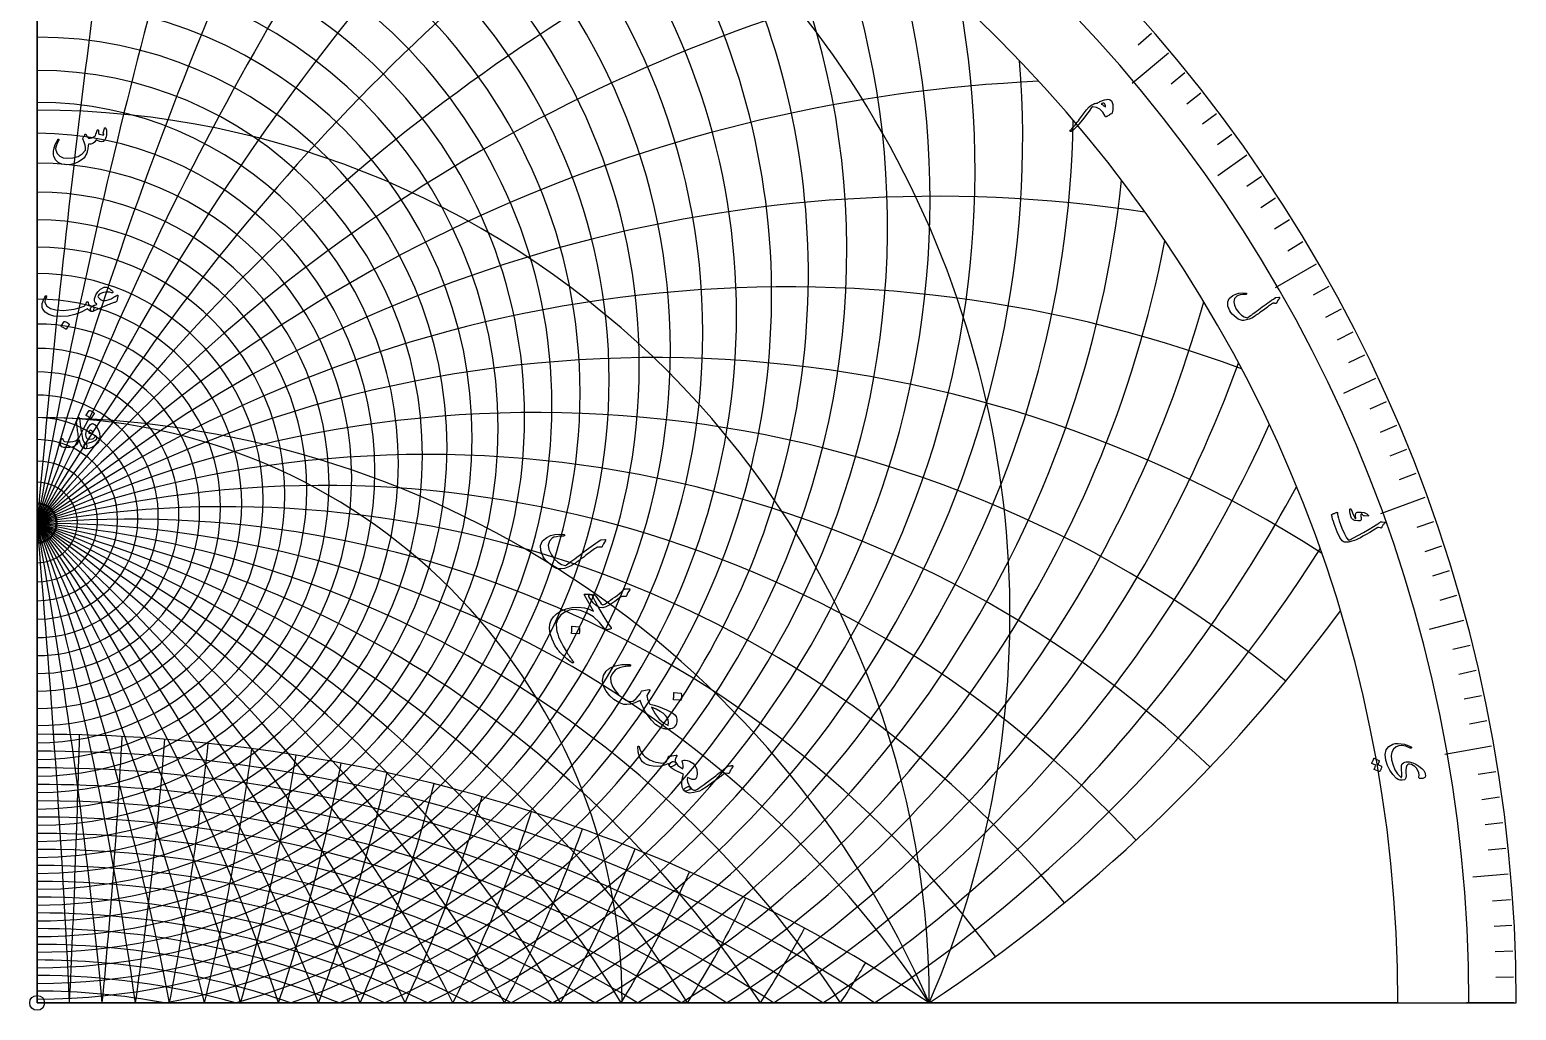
# Model space of a CAD drawing. Header units: millimetres. Extents: x -1 to 135, y -1 to 135.
# Drawn here: x -0.7 to 135, y -0.7 to 88.8 of the extents above; entities that cross this region are included whole.
import ezdxf

# ---------------------------------------------------------------- set-up
doc = ezdxf.new("R2010")
doc.units = ezdxf.units.MM
for name, color, linetype in [('CUT_INNER', 6, 'Continuous'), ('CUT_OUTER', 1, 'Continuous'), ('ENGRAVE', 7, 'Continuous'), ('ENGRAVE_FINE', 8, 'Continuous'), ('TEXT', 5, 'Continuous')]:
    doc.layers.add(name, color=color, linetype=linetype)

msp = doc.modelspace()

# ---------------------------------------------------------------- linework, layer by layer
at = {"layer": 'CUT_INNER'}
msp.add_circle((0, 0), 0.675, dxfattribs=at)
at = {"layer": 'CUT_OUTER'}
for points in [[(0, 135), (0, 135), (0, 0)], [(0, 0), (135, 0), (135, 0)]]:
    msp.add_lwpolyline(points, dxfattribs=at)
msp.add_arc((0, 0), 135, 360, 90, dxfattribs=at)
at = {"layer": 'ENGRAVE'}
for points in [[(0, 0), (0, 135)], [(0, 0), (0, 124.2)], [(0, 124.2), (0, 0)], [(0, 0), (0, 124.2)], [(0, 124.2), (0, 0)], [(103.25, 86.64), (99.94, 83.86)], [(110.41, 77.31), (107.75, 75.45)], [(116.73, 67.39), (112.99, 65.23)], [(122.16, 56.96), (119.22, 55.59)], [(126.66, 46.1), (122.6, 44.62)], [(130.19, 34.88), (127.06, 34.05)], [(132.74, 23.41), (128.48, 22.65)], [(134.27, 11.75), (131.04, 11.46)], [(0, 0), (135, 0)], [(0, 0), (124.2, 0)], [(0, 0), (124.2, 0)], [(124.2, 0), (0, 0)], [(124.2, 0), (0, 0)], [(134.78, 0), (130.46, 0)]]:
    msp.add_lwpolyline(points, dxfattribs=at)
for centre, radius, start, end in [((0, 0), 130.68, 0, 90), ((0, 0), 124.2, 0, 90), ((0, 0), 124.2, 360, 90), ((0, 0), 124.2, 360, 90), ((0, 0), 124.2, 360, 90), ((0, 0), 124.2, 360, 90), ((0, 35.41), 88.79, 336.5, 90), ((0, 35.41), 88.79, 336.5, 90), ((0, 64.55), 67.04, 285.6583, 51.4117), ((0, 64.55), 67.04, 285.6583, 51.4117), ((0, 56.84), 52.21, 270, 90), ((0, 56.84), 52.21, 270, 90), ((0, 51.52), 39.71, 270, 90), ((0, 51.52), 39.71, 270, 90), ((0, 75.96), 85.6, 297.4513, 10.3207), ((0, 75.96), 85.6, 297.4513, 10.3207), ((0, 0), 81.43, 360, 90), ((0, 0), 81.43, 360, 90), ((0, 0), 81.43, 360, 90), ((0, 0), 81.43, 360, 90), ((0, 47.89), 28.71, 270, 90), ((0, 47.89), 28.71, 270, 90), ((0, 45.52), 18.67, 270, 90), ((0, 45.52), 18.67, 270, 90), ((0, 93.58), 110.52, 302.1401, 344.4456), ((0, 93.58), 110.52, 302.1401, 344.4456), ((0, 0), 53.39, 360, 90), ((0, 0), 53.39, 360, 90), ((0, 0), 53.39, 360, 90), ((0, 0), 53.39, 360, 90), ((0, 44.19), 9.2, 270, 90), ((0, 44.19), 9.2, 270, 90), ((0, -35.41), 88.79, 23.5, 90), ((0, -35.41), 88.79, 23.5, 90), ((0, 43.75), 1.75, 270, 90), ((0, 43.75), 1.75, 270, 90), ((0, -53.9), 97.65, 33.5, 90), ((0, -53.9), 97.65, 33.5, 90), ((0, -53.9), 97.65, 33.5, 90), ((0, -53.9), 97.65, 33.5, 90), ((0, 123.03), 147.53, 303.5, 323.7289), ((0, 123.03), 147.53, 303.5, 323.7289), ((0, -123.03), 147.53, 56.5, 90), ((0, -123.03), 147.53, 56.5, 90), ((0, -93.58), 110.52, 57.8599, 90), ((0, -93.58), 110.52, 57.8599, 90), ((0, -75.96), 85.6, 62.5487, 90), ((0, -75.96), 85.6, 62.5487, 90), ((0, -64.55), 67.04, 74.3417, 90), ((0, -64.55), 67.04, 74.3417, 90)]:
    msp.add_arc(centre, radius, start, end, dxfattribs=at)
at = {"layer": 'ENGRAVE_FINE'}
for points in [[(101.72, 88.43), (100.5, 87.36)], [(104.75, 84.82), (103.49, 83.8)], [(106.21, 82.98), (104.93, 81.98)], [(107.64, 81.11), (106.35, 80.14)], [(109.04, 79.22), (107.73, 78.27)], [(111.74, 75.37), (110.4, 74.46)], [(113.04, 73.41), (111.68, 72.53)], [(114.3, 71.42), (112.93, 70.57)], [(115.53, 69.42), (114.14, 68.58)], [(117.88, 65.34), (116.47, 64.56)], [(119.01, 63.28), (117.58, 62.52)], [(120.09, 61.19), (118.65, 60.46)], [(121.14, 59.09), (119.69, 58.38)], [(123.13, 54.82), (121.65, 54.16)], [(124.07, 52.66), (122.58, 52.03)], [(124.97, 50.49), (123.47, 49.88)], [(125.83, 48.3), (124.32, 47.72)], [(127.44, 43.88), (125.91, 43.35)], [(128.19, 41.65), (126.65, 41.15)], [(128.89, 39.41), (127.35, 38.93)], [(129.56, 37.15), (128.01, 36.7)], [(130.78, 32.61), (129.21, 32.22)], [(131.33, 30.32), (129.75, 29.96)], [(131.84, 28.02), (130.25, 27.69)], [(132.31, 25.72), (130.72, 25.41)], [(133.12, 21.08), (131.52, 20.83)], [(133.47, 18.76), (131.87, 18.53)], [(133.78, 16.43), (132.17, 16.23)], [(134.05, 14.09), (132.43, 13.92)], [(134.46, 9.4), (132.84, 9.29)], [(134.6, 7.05), (132.98, 6.97)], [(134.7, 4.7), (133.08, 4.65)], [(134.76, 2.35), (133.14, 2.32)]]:
    msp.add_lwpolyline(points, dxfattribs=at)
for centre, radius, start, end in [((1116.15, -53.9), 1120.41, 170.8742, 175), ((1116.15, -53.9), 1120.41, 170.8742, 175), ((1116.15, -53.9), 1120.41, 170.8742, 175), ((1116.15, -53.9), 1120.41, 170.8742, 175), ((553.8, -53.9), 562.34, 161.7081, 170), ((553.8, -53.9), 562.34, 161.7081, 170), ((553.8, -53.9), 562.34, 161.7081, 170), ((553.8, -53.9), 562.34, 161.7081, 170), ((0, 61.11), 60.76, 270, 90), ((0, 61.11), 60.76, 270, 90), ((0, 62.76), 63.83, 280.4858, 67.6706), ((0, 62.76), 63.83, 280.4858, 67.6706), ((364.44, -53.9), 377.29, 152.4603, 165), ((364.44, -53.9), 377.29, 152.4603, 165), ((364.44, -53.9), 377.29, 152.4603, 165), ((364.44, -53.9), 377.29, 152.4603, 165), ((268.29, -53.9), 285.51, 143.0876, 160), ((268.29, -53.9), 285.51, 143.0876, 160), ((268.29, -53.9), 285.51, 143.0876, 160), ((268.29, -53.9), 285.51, 143.0876, 160), ((0, 59.58), 57.8, 270, 90), ((0, 59.58), 57.8, 270, 90), ((209.41, -53.9), 231.06, 133.5433, 155), ((209.41, -53.9), 231.06, 133.5433, 155), ((209.41, -53.9), 231.06, 133.5433, 155), ((209.41, -53.9), 231.06, 133.5433, 155), ((0, 58.16), 54.96, 270, 90), ((0, 58.16), 54.96, 270, 90), ((0, 66.48), 70.39, 289.1899, 40.2836), ((0, 66.48), 70.39, 289.1899, 40.2836), ((169.14, -53.9), 195.3, 123.7773, 150), ((169.14, -53.9), 195.3, 123.7773, 150), ((169.14, -53.9), 195.3, 123.7773, 150), ((169.14, -53.9), 195.3, 123.7773, 150), ((0, 68.57), 73.9, 291.9082, 31.281), ((0, 68.57), 73.9, 291.9082, 31.281), ((0, 55.61), 49.56, 270, 90), ((0, 55.61), 49.56, 270, 90), ((139.46, -53.9), 170.25, 113.7348, 145), ((139.46, -53.9), 170.25, 113.7348, 145), ((139.46, -53.9), 170.25, 113.7348, 145), ((139.46, -53.9), 170.25, 113.7348, 145), ((0, 70.83), 77.6, 294.1046, 23.5258), ((0, 70.83), 77.6, 294.1046, 23.5258), ((0, 54.47), 46.99, 270, 90), ((0, 54.47), 46.99, 270, 90), ((0, 53.41), 44.49, 270, 90), ((0, 53.41), 44.49, 270, 90), ((0, 73.29), 81.49, 295.924, 16.6143), ((0, 73.29), 81.49, 295.924, 16.6143), ((0, 52.43), 42.07, 270, 90), ((0, 52.43), 42.07, 270, 90), ((116.37, -53.9), 151.92, 103.3568, 140), ((116.37, -53.9), 151.92, 103.3568, 140), ((116.37, -53.9), 151.92, 103.3568, 140), ((116.37, -53.9), 151.92, 103.3568, 140), ((0, 50.68), 37.41, 270, 90), ((0, 50.68), 37.41, 270, 90), ((0, 78.87), 89.95, 298.7413, 4.5037), ((0, 78.87), 89.95, 298.7413, 4.5037), ((0, 49.89), 35.17, 270, 90), ((0, 49.89), 35.17, 270, 90), ((97.65, -53.9), 138.1, 92.5818, 135), ((97.65, -53.9), 138.1, 92.5818, 135), ((97.65, -53.9), 138.1, 92.5818, 135), ((97.65, -53.9), 138.1, 92.5818, 135), ((0, 49.17), 32.97, 270, 90), ((0, 49.17), 32.97, 270, 90), ((0, 82.05), 94.58, 299.8316, 359.0676), ((0, 82.05), 94.58, 299.8316, 359.0676), ((0, 48.5), 30.82, 270, 90), ((0, 48.5), 30.82, 270, 90), ((0, 85.53), 99.53, 300.7491, 353.9443), ((0, 85.53), 99.53, 300.7491, 353.9443), ((0, 47.32), 26.64, 270, 90), ((0, 47.32), 26.64, 270, 90), ((81.94, -53.9), 127.47, 81.3496, 130), ((81.94, -53.9), 127.47, 81.3496, 130), ((81.94, -53.9), 127.47, 81.3496, 130), ((81.94, -53.9), 127.47, 81.3496, 130), ((0, 46.81), 24.61, 270, 90), ((0, 46.81), 24.61, 270, 90), ((0, 89.36), 104.82, 301.5137, 349.0832), ((0, 89.36), 104.82, 301.5137, 349.0832), ((0, 46.33), 22.6, 270, 90), ((0, 46.33), 22.6, 270, 90), ((0, 45.91), 20.62, 270, 90), ((0, 45.91), 20.62, 270, 90), ((68.38, -53.9), 119.21, 69.6102, 125), ((68.38, -53.9), 119.21, 69.6102, 125), ((68.38, -53.9), 119.21, 69.6102, 125), ((68.38, -53.9), 119.21, 69.6102, 125), ((0, 45.18), 16.74, 270, 90), ((0, 45.18), 16.74, 270, 90), ((0, 44.87), 14.83, 270, 90), ((0, 44.87), 14.83, 270, 90), ((56.38, -53.9), 112.76, 57.3411, 120), ((56.38, -53.9), 112.76, 57.3411, 120), ((56.38, -53.9), 112.76, 57.3411, 120), ((56.38, -53.9), 112.76, 57.3411, 120), ((0, 98.25), 116.68, 302.6395, 340.0011), ((0, 98.25), 116.68, 302.6395, 340.0011), ((0, 44.61), 12.94, 270, 90), ((0, 44.61), 12.94, 270, 90), ((0, 44.38), 11.06, 270, 90), ((0, 44.38), 11.06, 270, 90), ((45.54, -53.9), 107.75, 50.5741, 115), ((45.54, -53.9), 107.75, 50.5741, 115), ((45.54, -53.9), 107.75, 50.5741, 115), ((45.54, -53.9), 107.75, 50.5741, 115), ((0, 103.44), 123.36, 303.0201, 335.7253), ((0, 103.44), 123.36, 303.0201, 335.7253), ((0, 44.03), 7.35, 270, 90), ((0, 44.03), 7.35, 270, 90), ((35.54, -53.9), 103.92, 46.5184, 110), ((35.54, -53.9), 103.92, 46.5184, 110), ((35.54, -53.9), 103.92, 46.5184, 110), ((35.54, -53.9), 103.92, 46.5184, 110), ((0, 43.91), 5.5, 270, 90), ((0, 43.91), 5.5, 270, 90), ((0, 43.82), 3.67, 270, 90), ((0, 43.82), 3.67, 270, 90), ((26.17, -53.9), 101.09, 42.8328, 105), ((26.17, -53.9), 101.09, 42.8328, 105), ((26.17, -53.9), 101.09, 42.8328, 105), ((26.17, -53.9), 101.09, 42.8328, 105), ((0, 109.22), 130.66, 303.288, 331.5984), ((0, 109.22), 130.66, 303.288, 331.5984), ((0, 43.77), 1.83, 270, 90), ((0, 43.77), 1.83, 270, 90), ((17.22, -53.9), 99.16, 39.4635, 100), ((17.22, -53.9), 99.16, 39.4635, 100), ((17.22, -53.9), 99.16, 39.4635, 100), ((17.22, -53.9), 99.16, 39.4635, 100), ((8.54, -53.9), 98.02, 36.3652, 95), ((8.54, -53.9), 98.02, 36.3652, 95), ((8.54, -53.9), 98.02, 36.3652, 95), ((8.54, -53.9), 98.02, 36.3652, 95), ((-1116.15, -53.9), 1120.41, 2.75725, 5), ((-1116.15, -53.9), 1120.41, 2.75725, 5), ((-553.8, -53.9), 562.34, 5.4998, 10), ((-553.8, -53.9), 562.34, 5.4998, 10), ((-364.44, -53.9), 377.29, 8.2129, 15), ((-364.44, -53.9), 377.29, 8.2129, 15), ((-268.29, -53.9), 285.51, 10.8812, 20), ((-268.29, -53.9), 285.51, 10.8812, 20), ((-209.41, -53.9), 231.06, 13.489, 25), ((-209.41, -53.9), 231.06, 13.489, 25), ((-169.14, -53.9), 195.3, 16.0197, 30), ((-169.14, -53.9), 195.3, 16.0197, 30), ((-139.46, -53.9), 170.25, 18.4561, 35), ((-139.46, -53.9), 170.25, 18.4561, 35), ((-116.37, -53.9), 151.92, 20.7799, 40), ((-116.37, -53.9), 151.92, 20.7799, 40), ((-97.65, -53.9), 138.1, 22.9718, 45), ((-97.65, -53.9), 138.1, 22.9718, 45), ((-81.94, -53.9), 127.47, 25.012, 50), ((-81.94, -53.9), 127.47, 25.012, 50), ((-68.38, -53.9), 119.21, 26.8798, 55), ((-68.38, -53.9), 119.21, 26.8798, 55), ((-56.38, -53.9), 112.76, 28.5543, 60), ((-56.38, -53.9), 112.76, 28.5543, 60), ((-45.54, -53.9), 107.75, 30.0149, 65), ((-45.54, -53.9), 107.75, 30.0149, 65), ((-35.54, -53.9), 103.92, 31.2418, 70), ((-35.54, -53.9), 103.92, 31.2418, 70), ((-26.17, -53.9), 101.09, 32.2172, 75), ((-26.17, -53.9), 101.09, 32.2172, 75), ((-17.22, -53.9), 99.16, 32.9258, 80), ((-17.22, -53.9), 99.16, 32.9258, 80), ((-8.54, -53.9), 98.02, 33.3558, 85), ((-8.54, -53.9), 98.02, 33.3558, 85), ((-8.54, -53.9), 98.02, 33.3558, 85), ((-8.54, -53.9), 98.02, 33.3558, 85), ((-17.22, -53.9), 99.16, 32.9258, 80), ((-17.22, -53.9), 99.16, 32.9258, 80), ((-26.17, -53.9), 101.09, 32.2172, 75), ((-26.17, -53.9), 101.09, 32.2172, 75), ((-35.54, -53.9), 103.92, 31.2418, 70), ((-35.54, -53.9), 103.92, 31.2418, 70), ((-45.54, -53.9), 107.75, 30.0149, 65), ((-45.54, -53.9), 107.75, 30.0149, 65), ((-56.38, -53.9), 112.76, 28.5543, 60), ((-56.38, -53.9), 112.76, 28.5543, 60), ((-68.38, -53.9), 119.21, 26.8798, 55), ((-68.38, -53.9), 119.21, 26.8798, 55), ((-81.94, -53.9), 127.47, 25.012, 50), ((-81.94, -53.9), 127.47, 25.012, 50), ((-97.65, -53.9), 138.1, 22.9718, 45), ((-97.65, -53.9), 138.1, 22.9718, 45), ((-116.37, -53.9), 151.92, 20.7799, 40), ((-116.37, -53.9), 151.92, 20.7799, 40), ((-139.46, -53.9), 170.25, 18.4561, 35), ((-139.46, -53.9), 170.25, 18.4561, 35), ((-169.14, -53.9), 195.3, 16.0197, 30), ((-169.14, -53.9), 195.3, 16.0197, 30), ((-209.41, -53.9), 231.06, 13.489, 25), ((-209.41, -53.9), 231.06, 13.489, 25), ((-268.29, -53.9), 285.51, 10.8812, 20), ((-268.29, -53.9), 285.51, 10.8812, 20), ((-364.44, -53.9), 377.29, 8.2129, 15), ((-364.44, -53.9), 377.29, 8.2129, 15), ((-553.8, -53.9), 562.34, 5.4998, 10), ((-553.8, -53.9), 562.34, 5.4998, 10), ((-1116.15, -53.9), 1120.41, 2.75725, 5), ((-1116.15, -53.9), 1120.41, 2.75725, 5), ((0, 115.71), 138.67, 303.4472, 327.6042), ((0, 115.71), 138.67, 303.4472, 327.6042), ((-1116.15, 53.9), 1120.41, 357.24275, 358.4943), ((-1116.15, 53.9), 1120.41, 357.24275, 358.4943), ((-1116.15, 53.9), 1120.41, 357.24275, 358.4943), ((-1116.15, 53.9), 1120.41, 357.24275, 358.4943), ((-553.8, 53.9), 562.34, 354.5002, 356.9834), ((-553.8, 53.9), 562.34, 354.5002, 356.9834), ((-553.8, 53.9), 562.34, 354.5002, 356.9834), ((-553.8, 53.9), 562.34, 354.5002, 356.9834), ((-364.44, 53.9), 377.29, 351.7871, 355.4619), ((-364.44, 53.9), 377.29, 351.7871, 355.4619), ((-364.44, 53.9), 377.29, 351.7871, 355.4619), ((-364.44, 53.9), 377.29, 351.7871, 355.4619), ((-268.29, 53.9), 285.51, 349.1188, 353.9245), ((-268.29, 53.9), 285.51, 349.1188, 353.9245), ((-268.29, 53.9), 285.51, 349.1188, 353.9245), ((-268.29, 53.9), 285.51, 349.1188, 353.9245), ((-209.41, 53.9), 231.06, 346.511, 352.3655), ((-209.41, 53.9), 231.06, 346.511, 352.3655), ((-209.41, 53.9), 231.06, 346.511, 352.3655), ((-209.41, 53.9), 231.06, 346.511, 352.3655), ((0, -115.71), 138.67, 56.5528, 90), ((0, -115.71), 138.67, 56.5528, 90), ((-169.14, 53.9), 195.3, 343.9803, 350.7789), ((-169.14, 53.9), 195.3, 343.9803, 350.7789), ((-169.14, 53.9), 195.3, 343.9803, 350.7789), ((-169.14, 53.9), 195.3, 343.9803, 350.7789), ((-139.46, 53.9), 170.25, 341.5439, 349.1584), ((-139.46, 53.9), 170.25, 341.5439, 349.1584), ((-139.46, 53.9), 170.25, 341.5439, 349.1584), ((-139.46, 53.9), 170.25, 341.5439, 349.1584), ((0, -109.22), 130.66, 56.712, 90), ((0, -109.22), 130.66, 56.712, 90), ((-116.37, 53.9), 151.92, 339.2201, 347.4972), ((-116.37, 53.9), 151.92, 339.2201, 347.4972), ((-116.37, 53.9), 151.92, 339.2201, 347.4972), ((-116.37, 53.9), 151.92, 339.2201, 347.4972), ((0, -103.44), 123.36, 56.9799, 90), ((0, -103.44), 123.36, 56.9799, 90), ((-97.65, 53.9), 138.1, 337.0282, 345.7879), ((-97.65, 53.9), 138.1, 337.0282, 345.7879), ((-97.65, 53.9), 138.1, 337.0282, 345.7879), ((-97.65, 53.9), 138.1, 337.0282, 345.7879), ((0, -98.25), 116.68, 57.3605, 90), ((0, -98.25), 116.68, 57.3605, 90), ((-81.94, 53.9), 127.47, 334.988, 344.0223), ((-81.94, 53.9), 127.47, 334.988, 344.0223), ((-81.94, 53.9), 127.47, 334.988, 344.0223), ((-81.94, 53.9), 127.47, 334.988, 344.0223), ((-68.38, 53.9), 119.21, 333.1202, 342.1914), ((-68.38, 53.9), 119.21, 333.1202, 342.1914), ((-68.38, 53.9), 119.21, 333.1202, 342.1914), ((-68.38, 53.9), 119.21, 333.1202, 342.1914), ((0, -89.36), 104.82, 58.4863, 90), ((0, -89.36), 104.82, 58.4863, 90), ((-56.38, 53.9), 112.76, 331.4457, 340.2851), ((-56.38, 53.9), 112.76, 331.4457, 340.2851), ((-56.38, 53.9), 112.76, 331.4457, 340.2851), ((-56.38, 53.9), 112.76, 331.4457, 340.2851), ((0, -85.53), 99.53, 59.2509, 90), ((0, -85.53), 99.53, 59.2509, 90), ((-45.54, 53.9), 107.75, 329.9851, 338.2921), ((-45.54, 53.9), 107.75, 329.9851, 338.2921), ((-45.54, 53.9), 107.75, 329.9851, 338.2921), ((-45.54, 53.9), 107.75, 329.9851, 338.2921), ((0, -82.05), 94.58, 60.1684, 90), ((0, -82.05), 94.58, 60.1684, 90), ((0, -78.87), 89.95, 61.2587, 90), ((0, -78.87), 89.95, 61.2587, 90), ((-35.54, 53.9), 103.92, 328.7582, 336.1994), ((-35.54, 53.9), 103.92, 328.7582, 336.1994), ((-35.54, 53.9), 103.92, 328.7582, 336.1994), ((-35.54, 53.9), 103.92, 328.7582, 336.1994), ((-26.17, 53.9), 101.09, 327.7828, 333.9923), ((-26.17, 53.9), 101.09, 327.7828, 333.9923), ((-26.17, 53.9), 101.09, 327.7828, 333.9923), ((-26.17, 53.9), 101.09, 327.7828, 333.9923), ((0, -73.29), 81.49, 64.076, 90), ((0, -73.29), 81.49, 64.076, 90), ((-17.22, 53.9), 99.16, 327.0742, 331.6537), ((-17.22, 53.9), 99.16, 327.0742, 331.6537), ((-17.22, 53.9), 99.16, 327.0742, 331.6537), ((-17.22, 53.9), 99.16, 327.0742, 331.6537), ((0, -70.83), 77.6, 65.8954, 90), ((0, -70.83), 77.6, 65.8954, 90), ((0, -68.57), 73.9, 68.0918, 90), ((0, -68.57), 73.9, 68.0918, 90), ((0, -66.48), 70.39, 70.8101, 90), ((0, -66.48), 70.39, 70.8101, 90), ((-8.54, 53.9), 98.02, 326.6442, 329.164), ((-8.54, 53.9), 98.02, 326.6442, 329.164), ((-8.54, 53.9), 98.02, 326.6442, 329.164), ((-8.54, 53.9), 98.02, 326.6442, 329.164), ((0, -62.76), 63.83, 79.5142, 90), ((0, -62.76), 63.83, 79.5142, 90)]:
    msp.add_arc(centre, radius, start, end, dxfattribs=at)
at = {"layer": 'TEXT'}
for points in [[(96.77, 82.08), (96.84, 82.13), (96.92, 82.17), (97, 82.21), (97.08, 82.25), (97.17, 82.29), (97.25, 82.32), (97.34, 82.35), (97.42, 82.38), (97.59, 82.41), (97.73, 82.42), (97.85, 82.4), (97.95, 82.36), (98.06, 82.27), (98.13, 82.14), (98.18, 81.96), (98.19, 81.74), (98.19, 81.67), (98.19, 81.6), (98.18, 81.54), (98.18, 81.48), (98.17, 81.41), (98.16, 81.35), (98.15, 81.28), (98.13, 81.21), (98.12, 81.18), (98.11, 81.15), (98.09, 81.12), (98.07, 81.1), (97.97, 81.05), (97.88, 81), (97.8, 80.95), (97.73, 80.91), (97.68, 80.88), (97.63, 80.86), (97.6, 80.84), (97.58, 80.83), (97.55, 80.83), (97.52, 80.84), (97.5, 80.85), (97.48, 80.88), (97.26, 81.25), (96.99, 81.51), (96.68, 81.67), (96.34, 81.72), (96.31, 81.72), (96.28, 81.71), (96.26, 81.69), (96.24, 81.67), (96.01, 81.35), (95.78, 81.03), (95.52, 80.7), (95.25, 80.36), (94.88, 79.93), (94.59, 79.63), (94.39, 79.48), (94.28, 79.48), (94.26, 79.51), (94.27, 79.54), (94.29, 79.59), (94.34, 79.64), (94.43, 79.74), (94.53, 79.84), (94.63, 79.95), (94.73, 80.07), (94.83, 80.2), (94.93, 80.33), (95.03, 80.47), (95.14, 80.61), (95.49, 81.1), (95.78, 81.47), (96.01, 81.72), (96.18, 81.86), (96.26, 81.92), (96.35, 81.96), (96.43, 82), (96.5, 82.03), (96.58, 82.05), (96.65, 82.07), (96.71, 82.08), (96.77, 82.08)], [(97.11, 81.99), (97.16, 81.97), (97.21, 81.94), (97.26, 81.91), (97.31, 81.87), (97.36, 81.83), (97.41, 81.79), (97.46, 81.75), (97.52, 81.7), (97.51, 81.82), (97.49, 81.92), (97.46, 81.99), (97.43, 82.03), (97.36, 82.06), (97.28, 82.06), (97.2, 82.04), (97.11, 81.99)], [(6.14, 79.77), (6.15, 79.79), (6.16, 79.81), (6.18, 79.82), (6.2, 79.82), (6.22, 79.82), (6.24, 79.81), (6.26, 79.8), (6.27, 79.78), (6.3, 79.71), (6.32, 79.62), (6.34, 79.52), (6.34, 79.4), (6.33, 79.2), (6.29, 79.01), (6.23, 78.84), (6.14, 78.67), (6.12, 78.63), (6.08, 78.6), (6.05, 78.57), (6.01, 78.56), (5.87, 78.55), (5.73, 78.58), (5.57, 78.63), (5.4, 78.72), (5.26, 78.53), (5.09, 78.4), (4.89, 78.34), (4.68, 78.34), (4.67, 78.22), (4.66, 78.1), (4.64, 78), (4.63, 77.89), (4.61, 77.79), (4.58, 77.69), (4.56, 77.6), (4.53, 77.51), (4.46, 77.34), (4.37, 77.19), (4.25, 77.05), (4.11, 76.92), (3.79, 76.71), (3.44, 76.55), (3.08, 76.46), (2.7, 76.44), (2.26, 76.5), (1.92, 76.65), (1.67, 76.9), (1.51, 77.24), (1.49, 77.37), (1.49, 77.51), (1.5, 77.68), (1.53, 77.87), (1.59, 78.08), (1.66, 78.3), (1.76, 78.52), (1.88, 78.76), (1.89, 78.77), (1.9, 78.78), (1.91, 78.79), (1.93, 78.79), (1.94, 78.79), (1.96, 78.79), (1.97, 78.78), (1.98, 78.77), (1.98, 78.75), (1.99, 78.74), (1.98, 78.72), (1.98, 78.71), (1.83, 78.4), (1.73, 78.14), (1.69, 77.94), (1.7, 77.79), (1.84, 77.47), (2.06, 77.24), (2.37, 77.09), (2.75, 77.04), (3.29, 77.07), (3.75, 77.21), (4.12, 77.45), (4.41, 77.79), (4.41, 78.01), (4.37, 78.25), (4.3, 78.5), (4.19, 78.76), (4.18, 78.79), (4.17, 78.81), (4.17, 78.83), (4.18, 78.85), (4.21, 78.92), (4.23, 78.97), (4.26, 79.03), (4.29, 79.08), (4.31, 79.13), (4.34, 79.17), (4.36, 79.2), (4.38, 79.23), (4.39, 79.25), (4.4, 79.25), (4.41, 79.25), (4.43, 79.24), (4.44, 79.23), (4.45, 79.22), (4.46, 79.2), (4.47, 79.18), (4.49, 79.16), (4.51, 79.13), (4.53, 79.1), (4.55, 79.06), (4.6, 78.99), (4.63, 78.94), (4.66, 78.9), (4.69, 78.89), (4.83, 78.88), (4.98, 78.9), (5.12, 78.97), (5.27, 79.07), (5.32, 79.13), (5.37, 79.24), (5.43, 79.39), (5.48, 79.58), (5.48, 79.6), (5.49, 79.62), (5.5, 79.63), (5.52, 79.64), (5.54, 79.64), (5.55, 79.65), (5.57, 79.64), (5.58, 79.64), (5.61, 79.6), (5.61, 79.54), (5.61, 79.44), (5.59, 79.31), (5.7, 79.24), (5.82, 79.2), (5.95, 79.18), (6.09, 79.18), (6.09, 79.22), (6.08, 79.25), (6.07, 79.28), (6.06, 79.3), (6.05, 79.31), (6.04, 79.33), (6.04, 79.35), (6.04, 79.36)], [(7.37, 64.46), (7.26, 64.01), (7.25, 63.99), (7.23, 63.97), (7.2, 63.95), (7.16, 63.93), (7.08, 63.9), (6.99, 63.87), (6.89, 63.83), (6.79, 63.79), (6.69, 63.75), (6.58, 63.71), (6.46, 63.66), (6.34, 63.61), (5.05, 63.05), (4.99, 63.06), (4.94, 63.1), (4.91, 63.17), (4.88, 63.26), (4.88, 63.35), (4.91, 63.44), (4.96, 63.5), (5.05, 63.56), (5.06, 63.56), (5.08, 63.57), (5.12, 63.58), (5.16, 63.6), (5.21, 63.63), (5.28, 63.65), (5.35, 63.68), (5.44, 63.72), (5.33, 63.83), (5.26, 63.95), (5.23, 64.08), (5.24, 64.23), (5.35, 64.57), (5.53, 64.86), (5.79, 65.09), (6.13, 65.28), (6.2, 65.29), (6.29, 65.29), (6.38, 65.26), (6.49, 65.22), (6.61, 65.15), (6.71, 65.08), (6.8, 65), (6.89, 64.91), (6.91, 64.87), (6.93, 64.84), (6.92, 64.82), (6.91, 64.79), (6.88, 64.77), (6.86, 64.76), (6.83, 64.76), (6.8, 64.77), (6.63, 64.82), (6.45, 64.84), (6.26, 64.84), (6.06, 64.81), (5.88, 64.75), (5.74, 64.68), (5.63, 64.59), (5.56, 64.48), (5.55, 64.43), (5.57, 64.38), (5.62, 64.31), (5.68, 64.25), (5.76, 64.18), (5.84, 64.13), (5.92, 64.1), (6, 64.08), (6.23, 64.07), (6.49, 64.12), (6.75, 64.23), (7.04, 64.39), (7.07, 64.4), (7.1, 64.42), (7.13, 64.44), (7.15, 64.46), (7.18, 64.47), (7.21, 64.49), (7.23, 64.5), (7.26, 64.51), (7.32, 64.54), (7.36, 64.55), (7.38, 64.52), (7.37, 64.46)], [(0.77, 64.47), (0.79, 64.5), (0.81, 64.51), (0.83, 64.5), (0.86, 64.49), (0.87, 64.47), (0.88, 64.44), (0.87, 64.41), (0.86, 64.39), (0.77, 64.25), (0.72, 64.13), (0.69, 64.02), (0.7, 63.91), (0.87, 63.58), (1.22, 63.34), (1.72, 63.21), (2.4, 63.17), (2.9, 63.21), (3.38, 63.29), (3.84, 63.4), (4.28, 63.56), (4.35, 63.61), (4.42, 63.68), (4.47, 63.77), (4.51, 63.89), (4.52, 63.93), (4.54, 63.95), (4.57, 63.96), (4.61, 63.96), (4.63, 63.95), (4.65, 63.93), (4.67, 63.89), (4.67, 63.85), (4.7, 63.73), (4.77, 63.64), (4.89, 63.58), (5.06, 63.56), (5.12, 63.54), (5.16, 63.51), (5.18, 63.45), (5.18, 63.38), (5.16, 63.23), (5.13, 63.13), (5.1, 63.07), (5.06, 63.05), (4.93, 63.07), (4.82, 63.11), (4.71, 63.2), (4.6, 63.31), (4.59, 63.31), (4.58, 63.31), (4.56, 63.3), (4.53, 63.28), (4.01, 62.99), (3.44, 62.78), (2.82, 62.65), (2.15, 62.61), (1.54, 62.65), (1.06, 62.78), (0.72, 62.99), (0.51, 63.28), (0.47, 63.44), (0.45, 63.61), (0.47, 63.78), (0.51, 63.96), (0.58, 64.12), (0.64, 64.26), (0.7, 64.38), (0.77, 64.47)], [(113.33, 64.37), (113.35, 64.37), (113.37, 64.36), (113.38, 64.35), (113.39, 64.34), (113.4, 64.32), (113.4, 64.3), (113.39, 64.28), (113.38, 64.26), (113.29, 64.15), (113.22, 64.05), (113.17, 63.95), (113.14, 63.86), (113.12, 63.83), (113.1, 63.81), (113.06, 63.8), (113.02, 63.8), (113, 63.8), (112.97, 63.8), (112.95, 63.8), (112.93, 63.81), (112.91, 63.81), (112.89, 63.81), (112.88, 63.81), (112.86, 63.81), (112.84, 63.82), (112.81, 63.81), (112.78, 63.8), (112.75, 63.79), (112.67, 63.74), (112.58, 63.68), (112.49, 63.61), (112.39, 63.54), (112.28, 63.46), (112.17, 63.38), (112.05, 63.29), (111.92, 63.2), (111.79, 63.1), (111.67, 63.01), (111.56, 62.93), (111.46, 62.85), (111.36, 62.78), (111.27, 62.72), (111.18, 62.66), (111.1, 62.61), (110.86, 62.47), (110.62, 62.36), (110.38, 62.29), (110.14, 62.24), (109.98, 62.24), (109.81, 62.29), (109.63, 62.38), (109.43, 62.51), (109.24, 62.66), (109.08, 62.82), (108.95, 62.97), (108.85, 63.13), (108.67, 63.56), (108.66, 63.94), (108.8, 64.26), (109.12, 64.53), (109.39, 64.66), (109.68, 64.74), (110, 64.77), (110.33, 64.75), (110.36, 64.75), (110.37, 64.74), (110.38, 64.73), (110.39, 64.71), (110.39, 64.7), (110.39, 64.68), (110.39, 64.67), (110.38, 64.66), (110.36, 64.64), (110.35, 64.63), (110.33, 64.63), (110.31, 64.63), (110.03, 64.61), (109.8, 64.58), (109.63, 64.53), (109.5, 64.47), (109.29, 64.24), (109.22, 63.96), (109.27, 63.64), (109.45, 63.27), (109.67, 62.96), (109.91, 62.73), (110.17, 62.58), (110.45, 62.5), (110.53, 62.55), (110.63, 62.61), (110.73, 62.69), (110.86, 62.77), (110.99, 62.87), (111.14, 62.97), (111.29, 63.09), (111.47, 63.22), (111.65, 63.36), (111.82, 63.49), (112, 63.61), (112.17, 63.74), (112.34, 63.86), (112.51, 63.98), (112.67, 64.09), (112.83, 64.2), (112.99, 64.32), (113.01, 64.33), (113.03, 64.33), (113.05, 64.34), (113.06, 64.34)], [(2.47, 62.15), (2.48, 62.15), (2.49, 62.16), (2.5, 62.16), (2.52, 62.16), (2.62, 62.11), (2.73, 62.06), (2.82, 62), (2.91, 61.92), (2.92, 61.91), (2.93, 61.9), (2.93, 61.89), (2.92, 61.88), (2.66, 61.45), (2.65, 61.44), (2.63, 61.44), (2.62, 61.44), (2.6, 61.46), (2.58, 61.47), (2.56, 61.49), (2.53, 61.51), (2.48, 61.54), (2.43, 61.57), (2.37, 61.61), (2.29, 61.65), (2.21, 61.7), (2.2, 61.71), (2.19, 61.72), (2.19, 61.73), (2.2, 61.74)], [(4.41, 51.05), (4.45, 51.03), (4.48, 51), (4.5, 50.95), (4.52, 50.9), (4.53, 50.84), (4.53, 50.77), (4.53, 50.71), (4.51, 50.65), (4.49, 50.61), (4.47, 50.57), (4.44, 50.55), (4.41, 50.54), (4.24, 50.59), (4.1, 50.71), (3.99, 50.89), (3.91, 51.15), (3.9, 51.2), (3.89, 51.24), (3.88, 51.27), (3.87, 51.3), (3.87, 51.32), (3.86, 51.33), (3.86, 51.34), (3.86, 51.34), (3.85, 51.36), (3.85, 51.37), (3.84, 51.36), (3.83, 51.34), (3.73, 51.12), (3.63, 50.95), (3.51, 50.83), (3.38, 50.76), (3.19, 50.7), (2.97, 50.66), (2.72, 50.65), (2.44, 50.65), (2.25, 50.71), (2.14, 50.86), (2.13, 51.08), (2.2, 51.39), (2.21, 51.43), (2.23, 51.45), (2.25, 51.47), (2.28, 51.48), (2.31, 51.48), (2.33, 51.46), (2.35, 51.44), (2.36, 51.41), (2.39, 51.33), (2.42, 51.28), (2.46, 51.24), (2.51, 51.22), (2.78, 51.18), (3.03, 51.18), (3.27, 51.21), (3.49, 51.28), (3.59, 51.33), (3.67, 51.4), (3.73, 51.49), (3.78, 51.59), (3.77, 51.64), (3.76, 51.76), (3.74, 51.94), (3.7, 52.19), (3.68, 52.33), (3.66, 52.45), (3.65, 52.55), (3.64, 52.65), (3.63, 52.73), (3.62, 52.8), (3.61, 52.85), (3.6, 52.89), (3.6, 52.95), (3.6, 53), (3.61, 53.04), (3.62, 53.08), (3.64, 53.12), (3.66, 53.17), (3.68, 53.21), (3.7, 53.24), (3.71, 53.28), (3.73, 53.31), (3.74, 53.33), (3.75, 53.36), (3.76, 53.38), (3.77, 53.39), (3.79, 53.4), (3.81, 53.4), (3.83, 53.39), (3.84, 53.38), (3.85, 53.36), (3.86, 53.34), (3.89, 53.05), (3.93, 52.78), (3.96, 52.53), (4, 52.28), (4.04, 52.06), (4.08, 51.85), (4.11, 51.65), (4.15, 51.47), (4.2, 51.3), (4.26, 51.17), (4.33, 51.09), (4.41, 51.05)], [(4.75, 54.02), (4.76, 54.03), (4.77, 54.03), (4.78, 54.03), (4.8, 54.03), (4.91, 53.99), (5.01, 53.93), (5.11, 53.87), (5.2, 53.8), (5.21, 53.78), (5.21, 53.77), (5.21, 53.76), (5.2, 53.75), (4.94, 53.32), (4.93, 53.31), (4.92, 53.31), (4.9, 53.32), (4.88, 53.33), (4.87, 53.34), (4.84, 53.36), (4.81, 53.38), (4.76, 53.41), (4.71, 53.44), (4.65, 53.48), (4.57, 53.53), (4.49, 53.58), (4.48, 53.59), (4.47, 53.59), (4.47, 53.6), (4.48, 53.61)], [(5.05, 52.84), (5.09, 52.83), (5.13, 52.81), (5.18, 52.79), (5.23, 52.75), (5.45, 52.51), (5.6, 52.25), (5.69, 51.96), (5.71, 51.64), (5.69, 51.47), (5.66, 51.32), (5.6, 51.19), (5.53, 51.08), (5.31, 50.84), (5.04, 50.68), (4.74, 50.58), (4.41, 50.54), (4.37, 50.55), (4.34, 50.57), (4.32, 50.62), (4.3, 50.67), (4.29, 50.7), (4.29, 50.73), (4.29, 50.77), (4.29, 50.8), (4.29, 50.83), (4.29, 50.87), (4.29, 50.9), (4.3, 50.92), (4.31, 50.97), (4.34, 51.01), (4.37, 51.04), (4.41, 51.05), (4.73, 51.09), (5.02, 51.17), (5.26, 51.29), (5.46, 51.45), (5.45, 51.53), (5.44, 51.59), (5.43, 51.64), (5.41, 51.67), (5.39, 51.7), (5.37, 51.71), (5.36, 51.72), (5.34, 51.72), (5.33, 51.72), (5.32, 51.71), (5.32, 51.71), (5.31, 51.7), (5.26, 51.59), (5.19, 51.5), (5.11, 51.44), (5.02, 51.41), (4.76, 51.39), (4.57, 51.46), (4.47, 51.62), (4.46, 51.88), (4.48, 52.03), (4.52, 52.19), (4.59, 52.35), (4.68, 52.51), (4.78, 52.65), (4.87, 52.76), (4.96, 52.82), (5.05, 52.84)], [(4.87, 52.23), (4.81, 52.22), (4.77, 52.17), (4.73, 52.11), (4.71, 52.01), (4.71, 52), (4.72, 51.99), (4.72, 51.98), (4.72, 51.98), (4.78, 51.96), (4.83, 51.96), (4.89, 51.96), (4.95, 51.96), (5, 51.97), (5.04, 51.99), (5.08, 52.01), (5.1, 52.03), (5.04, 52.12), (4.98, 52.19), (4.92, 52.22), (4.87, 52.23)], [(121.51, 44.45), (121.51, 44.44), (121.51, 44.43), (121.51, 44.42), (121.5, 44.41), (121.49, 44.41), (121.49, 44.4), (121.48, 44.4), (121.47, 44.4), (121.15, 44.41), (121.11, 44.41), (121.09, 44.42), (121.07, 44.43), (121.05, 44.44), (121.01, 44.5), (120.96, 44.55), (120.92, 44.58), (120.87, 44.61), (120.84, 44.61), (120.83, 44.59), (120.82, 44.56), (120.81, 44.5), (120.81, 44.47), (120.81, 44.44), (120.82, 44.4), (120.82, 44.36), (120.82, 44.33), (120.83, 44.29), (120.84, 44.25), (120.85, 44.21), (120.84, 44.05), (120.74, 43.97), (120.55, 43.96), (120.27, 44.01), (120.18, 44.04), (120.11, 44.08), (120.05, 44.12), (120.01, 44.16), (119.97, 44.22), (119.94, 44.3), (119.9, 44.4), (119.87, 44.53), (119.85, 44.6), (119.83, 44.66), (119.82, 44.72), (119.81, 44.78), (119.81, 44.84), (119.8, 44.89), (119.8, 44.94), (119.8, 44.98), (119.8, 45.01), (119.81, 45.04), (119.83, 45.06), (119.84, 45.07), (119.87, 45.07), (119.88, 45.07), (119.9, 45.05), (119.91, 45.03), (119.94, 44.96), (119.98, 44.88), (120.02, 44.79), (120.06, 44.69), (120.14, 44.5), (120.2, 44.35), (120.26, 44.25), (120.31, 44.19), (120.32, 44.19), (120.33, 44.18), (120.34, 44.19), (120.35, 44.19), (120.35, 44.2), (120.36, 44.21), (120.36, 44.23), (120.36, 44.25), (120.34, 44.41), (120.33, 44.48), (120.34, 44.55), (120.35, 44.6), (120.37, 44.65), (120.4, 44.7), (120.43, 44.73), (120.47, 44.75), (120.52, 44.76), (120.85, 44.77), (121.12, 44.73), (121.35, 44.62), (121.51, 44.45)], [(122.99, 43.77), (122.94, 43.72), (122.9, 43.67), (122.86, 43.62), (122.83, 43.57), (122.8, 43.51), (122.77, 43.46), (122.74, 43.41), (122.72, 43.35), (122.71, 43.33), (122.69, 43.32), (122.66, 43.31), (122.62, 43.32), (122.43, 43.36), (122.41, 43.36), (122.39, 43.36), (122.38, 43.36), (122.37, 43.36), (121.98, 43.12), (121.62, 42.91), (121.3, 42.72), (121.01, 42.56), (120.77, 42.43), (120.56, 42.32), (120.38, 42.24), (120.25, 42.19), (119.99, 42.1), (119.91, 42.08), (119.82, 42.05), (119.74, 42.04), (119.65, 42.03), (119.56, 42.02), (119.47, 42.01), (119.37, 42.01), (119.28, 42.02), (119.1, 42.13), (118.89, 42.45), (118.65, 42.97), (118.38, 43.69), (118.31, 43.91), (118.24, 44.13), (118.19, 44.32), (118.15, 44.51), (118.15, 44.53), (118.16, 44.54), (118.17, 44.55), (118.18, 44.56), (118.26, 44.6), (118.33, 44.63), (118.4, 44.65), (118.45, 44.68), (118.51, 44.7), (118.55, 44.72), (118.59, 44.73), (118.63, 44.74), (118.65, 44.75), (118.66, 44.74), (118.67, 44.73), (118.67, 44.71), (118.68, 44.58), (118.71, 44.41), (118.76, 44.21), (118.84, 43.98), (119.09, 43.3), (119.31, 42.78), (119.51, 42.42), (119.7, 42.22), (119.86, 42.28), (120.13, 42.41), (120.53, 42.62), (121.05, 42.92), (121.57, 43.22), (121.96, 43.45), (122.22, 43.6), (122.36, 43.69), (122.39, 43.71), (122.43, 43.74), (122.46, 43.76), (122.49, 43.78), (122.52, 43.8), (122.54, 43.81), (122.56, 43.83), (122.58, 43.84), (122.62, 43.87), (122.66, 43.88), (122.7, 43.89), (122.75, 43.89), (122.98, 43.86), (123, 43.85), (123.01, 43.85), (123.02, 43.84), (123.02, 43.83), (123.02, 43.81), (123.01, 43.8), (123, 43.78), (122.99, 43.77)], [(51.82, 42.28), (51.84, 42.28), (51.86, 42.27), (51.88, 42.26), (51.89, 42.24), (51.9, 42.22), (51.9, 42.2), (51.89, 42.17), (51.87, 42.15), (51.77, 42.01), (51.68, 41.88), (51.62, 41.76), (51.57, 41.64), (51.56, 41.61), (51.52, 41.58), (51.48, 41.57), (51.42, 41.57), (51.4, 41.57), (51.37, 41.57), (51.34, 41.57), (51.31, 41.58), (51.29, 41.58), (51.27, 41.58), (51.25, 41.58), (51.23, 41.58), (51.2, 41.59), (51.16, 41.58), (51.12, 41.57), (51.09, 41.55), (50.99, 41.48), (50.88, 41.41), (50.76, 41.32), (50.63, 41.23), (50.5, 41.13), (50.36, 41.03), (50.21, 40.92), (50.05, 40.8), (49.89, 40.67), (49.74, 40.56), (49.6, 40.46), (49.47, 40.36), (49.35, 40.27), (49.23, 40.19), (49.13, 40.12), (49.03, 40.05), (48.73, 39.87), (48.43, 39.73), (48.13, 39.63), (47.82, 39.58), (47.62, 39.58), (47.41, 39.63), (47.17, 39.74), (46.93, 39.91), (46.69, 40.1), (46.48, 40.3), (46.32, 40.5), (46.19, 40.7), (45.96, 41.25), (45.94, 41.73), (46.13, 42.13), (46.53, 42.46), (46.87, 42.63), (47.24, 42.73), (47.64, 42.76), (48.06, 42.73), (48.09, 42.73), (48.11, 42.72), (48.12, 42.7), (48.13, 42.69), (48.13, 42.66), (48.13, 42.64), (48.13, 42.63), (48.12, 42.61), (48.1, 42.6), (48.08, 42.59), (48.06, 42.58), (48.03, 42.58), (47.68, 42.56), (47.39, 42.52), (47.17, 42.47), (47.02, 42.39), (46.75, 42.1), (46.65, 41.75), (46.71, 41.34), (46.95, 40.87), (47.23, 40.48), (47.53, 40.2), (47.86, 40), (48.21, 39.9), (48.31, 39.97), (48.43, 40.05), (48.56, 40.14), (48.72, 40.25), (48.88, 40.37), (49.07, 40.51), (49.27, 40.66), (49.48, 40.82), (49.7, 40.99), (49.93, 41.16), (50.14, 41.32), (50.36, 41.48), (50.57, 41.63), (50.78, 41.78), (50.99, 41.92), (51.19, 42.06), (51.39, 42.21), (51.41, 42.22), (51.43, 42.23), (51.46, 42.24), (51.48, 42.24)], [(50.91, 36.67), (51.34, 35.88), (51.72, 35.2), (52.07, 34.65), (52.38, 34.21), (52.39, 34.2), (52.4, 34.18), (52.4, 34.17), (52.4, 34.16), (52.4, 34.15), (52.39, 34.14), (52.38, 34.13), (52.36, 34.12), (52.3, 34.1), (52.24, 34.09), (52.19, 34.07), (52.14, 34.06), (52.1, 34.05), (52.06, 34.04), (52.03, 34.03), (52, 34.03), (51.95, 34.03), (51.91, 34.03), (51.87, 34.05), (51.85, 34.07), (51.32, 34.7), (50.77, 35.2), (50.19, 35.56), (49.6, 35.79), (49.23, 35.86), (48.88, 35.87), (48.55, 35.81), (48.23, 35.68), (47.8, 35.38), (47.51, 35.01), (47.38, 34.59), (47.39, 34.1), (47.44, 33.88), (47.51, 33.64), (47.6, 33.38), (47.71, 33.12), (47.85, 32.84), (48, 32.55), (48.18, 32.24), (48.37, 31.93), (48.45, 31.82), (48.52, 31.71), (48.59, 31.6), (48.66, 31.5), (48.73, 31.4), (48.8, 31.3), (48.87, 31.21), (48.94, 31.12), (48.96, 31.09), (48.96, 31.07), (48.95, 31.04), (48.93, 31.03), (48.9, 31.01), (48.87, 31), (48.85, 31.01), (48.83, 31.02), (48.66, 31.15), (48.5, 31.27), (48.35, 31.39), (48.22, 31.5), (48.09, 31.61), (47.98, 31.71), (47.88, 31.81), (47.79, 31.9), (47.72, 31.99), (47.64, 32.07), (47.57, 32.16), (47.51, 32.24), (47.45, 32.32), (47.39, 32.41), (47.34, 32.49), (47.29, 32.57), (47.01, 33.17), (46.83, 33.69), (46.76, 34.16), (46.79, 34.55), (46.92, 34.91), (47.13, 35.22), (47.41, 35.49), (47.78, 35.73), (48.27, 35.94), (48.81, 36.05), (49.37, 36.08), (49.97, 36.02), (50.17, 35.97), (50.37, 35.91), (50.58, 35.82), (50.79, 35.72), (49.95, 37.19), (49.94, 37.24), (49.96, 37.27), (50.01, 37.29), (50.07, 37.29), (50.18, 37.28), (50.27, 37.28), (50.35, 37.27), (50.43, 37.27), (50.49, 37.26), (50.54, 37.25), (50.58, 37.25), (50.61, 37.24), (50.64, 37.21), (50.7, 37.1), (50.79, 36.92), (50.91, 36.67)], [(51.81, 36.37), (51.98, 36.48), (52.15, 36.6), (52.34, 36.73), (52.52, 36.87), (52.72, 37.02), (52.93, 37.17), (53.14, 37.34), (53.37, 37.51), (53.57, 37.73), (53.61, 37.75), (53.64, 37.77), (53.67, 37.77), (53.71, 37.78), (53.73, 37.78), (53.75, 37.78), (53.79, 37.78), (53.82, 37.77), (53.87, 37.77), (53.92, 37.77), (53.98, 37.77), (54.05, 37.77), (54.07, 37.77), (54.09, 37.76), (54.1, 37.75), (54.11, 37.74), (54.12, 37.72), (54.12, 37.7), (54.11, 37.68), (54.09, 37.67), (53.99, 37.55), (53.91, 37.43), (53.84, 37.29), (53.79, 37.13), (53.77, 37.09), (53.75, 37.07), (53.71, 37.06), (53.67, 37.06), (53.42, 37.08), (53.39, 37.08), (53.36, 37.07), (53.32, 37.05), (53.28, 37.03), (52.73, 36.62), (52.27, 36.32), (51.9, 36.12), (51.62, 36.04), (51.34, 36.06), (51.05, 36.22), (50.75, 36.5), (50.44, 36.91), (50.36, 37.08), (50.36, 37.19), (50.46, 37.25), (50.64, 37.24), (50.67, 37.23), (50.7, 37.23), (50.72, 37.23), (50.75, 37.22), (50.77, 37.22), (50.8, 37.21), (50.82, 37.21), (50.84, 37.21), (50.89, 37.19), (50.93, 37.17), (50.97, 37.13), (51, 37.09), (51.13, 36.87), (51.26, 36.69), (51.38, 36.54), (51.49, 36.41), (51.56, 36.35), (51.64, 36.32), (51.72, 36.33), (51.81, 36.37)], [(49.44, 34.31), (49.46, 34.31), (49.47, 34.3), (49.48, 34.29), (49.48, 34.27), (49.5, 34.12), (49.51, 33.98), (49.5, 33.83), (49.48, 33.69), (49.47, 33.67), (49.46, 33.66), (49.45, 33.66), (49.43, 33.66), (48.81, 33.68), (48.79, 33.68), (48.78, 33.69), (48.78, 33.71), (48.78, 33.74), (48.78, 33.76), (48.78, 33.8), (48.79, 33.85), (48.79, 33.92), (48.79, 34), (48.8, 34.09), (48.8, 34.2), (48.8, 34.32), (48.8, 34.34), (48.81, 34.35), (48.82, 34.35), (48.83, 34.35)], [(58.31, 26.11), (58.4, 25.88), (58.4, 25.64), (58.32, 25.4), (58.15, 25.15), (58.07, 25.08), (57.96, 25.03), (57.83, 25), (57.68, 24.99), (57.52, 24.98), (57.39, 24.98), (57.28, 24.99), (57.2, 25), (56.83, 25.14), (56.45, 25.4), (56.07, 25.79), (55.68, 26.29), (55.47, 26.61), (55.3, 26.93), (55.15, 27.25), (55.04, 27.57), (54.55, 27.38), (54.15, 27.26), (53.81, 27.21), (53.56, 27.23), (53.08, 27.4), (52.65, 27.66), (52.27, 28), (51.93, 28.43), (51.67, 28.94), (51.59, 29.41), (51.68, 29.86), (51.95, 30.27), (51.99, 30.32), (52.05, 30.37), (52.11, 30.42), (52.17, 30.47), (52.24, 30.51), (52.31, 30.55), (52.38, 30.59), (52.46, 30.62), (52.61, 30.68), (52.76, 30.73), (52.9, 30.77), (53.05, 30.8), (53.2, 30.83), (53.36, 30.85), (53.51, 30.86), (53.66, 30.87), (53.72, 30.87), (53.78, 30.87), (53.84, 30.86), (53.9, 30.86), (53.95, 30.86), (54, 30.86), (54.05, 30.85), (54.09, 30.85), (54.12, 30.84), (54.14, 30.83), (54.15, 30.82), (54.16, 30.8), (54.16, 30.78), (54.16, 30.76), (54.16, 30.74), (54.15, 30.73), (54.13, 30.72), (54.11, 30.71), (54.09, 30.7), (54.07, 30.7), (53.97, 30.7), (53.87, 30.7), (53.77, 30.69), (53.66, 30.68), (53.39, 30.63), (53.15, 30.56), (52.94, 30.46), (52.76, 30.34), (52.48, 30.02), (52.34, 29.67), (52.35, 29.28), (52.52, 28.85), (52.76, 28.48), (53.04, 28.15), (53.37, 27.86), (53.75, 27.62), (53.89, 27.56), (54.03, 27.52), (54.18, 27.5), (54.34, 27.51), (54.36, 27.51), (54.39, 27.52), (54.41, 27.54), (54.44, 27.56), (54.68, 27.77), (54.87, 27.98), (55.03, 28.18), (55.14, 28.38), (55.16, 28.42), (55.18, 28.45), (55.21, 28.46), (55.23, 28.47), (55.84, 28.57), (55.89, 28.56), (55.92, 28.55), (55.93, 28.52), (55.91, 28.48), (55.66, 28.03), (55.67, 27.88), (55.72, 27.7), (55.8, 27.49), (55.91, 27.26), (56.32, 27.15), (56.71, 27.02), (57.09, 26.88), (57.44, 26.73), (57.76, 26.57), (58.01, 26.41), (58.19, 26.26), (58.31, 26.11)], [(58.75, 28.26), (58.76, 28.26), (58.77, 28.25), (58.78, 28.24), (58.79, 28.22), (58.81, 28.07), (58.82, 27.93), (58.81, 27.78), (58.78, 27.64), (58.78, 27.62), (58.77, 27.61), (58.76, 27.61), (58.74, 27.61), (58.11, 27.63), (58.1, 27.63), (58.09, 27.64), (58.08, 27.66), (58.08, 27.69), (58.09, 27.71), (58.09, 27.75), (58.09, 27.8), (58.1, 27.87), (58.1, 27.94), (58.1, 28.04), (58.1, 28.15), (58.11, 28.27), (58.11, 28.29), (58.11, 28.3), (58.12, 28.3), (58.14, 28.3)], [(57.58, 25.29), (57.62, 25.56), (57.59, 25.81), (57.5, 26.03), (57.35, 26.22), (57.14, 26.41), (56.85, 26.59), (56.5, 26.78), (56.07, 26.97), (56.41, 26.37), (56.78, 25.89), (57.17, 25.53), (57.58, 25.29)], [(57.71, 22.5), (58.31, 22.6), (58.36, 22.6), (58.39, 22.59), (58.4, 22.57), (58.39, 22.54), (58.33, 22.44), (58.29, 22.35), (58.25, 22.26), (58.23, 22.19), (58.22, 22.12), (58.23, 22.05), (58.25, 21.98), (58.28, 21.91), (58.3, 21.84), (58.28, 21.76), (58.21, 21.69), (58.1, 21.61), (57.97, 21.55), (57.87, 21.53), (57.79, 21.54), (57.73, 21.59), (57.7, 21.64), (57.67, 21.69), (57.65, 21.74), (57.62, 21.79), (57.61, 21.8), (57.6, 21.81), (57.58, 21.81), (57.56, 21.8), (57.26, 21.67), (56.93, 21.59), (56.59, 21.56), (56.23, 21.58), (55.89, 21.64), (55.61, 21.73), (55.4, 21.85), (55.25, 22), (55.14, 22.15), (55.06, 22.3), (54.99, 22.44), (54.94, 22.58), (54.92, 22.65), (54.9, 22.72), (54.89, 22.8), (54.87, 22.89), (54.86, 22.98), (54.85, 23.08), (54.84, 23.19), (54.83, 23.3), (54.83, 23.33), (54.83, 23.35), (54.84, 23.37), (54.85, 23.38), (54.86, 23.4), (54.88, 23.41), (54.89, 23.41), (54.91, 23.4), (54.92, 23.39), (54.93, 23.38), (54.94, 23.37), (54.95, 23.35), (55.02, 23.13), (55.11, 22.94), (55.2, 22.78), (55.31, 22.63), (55.44, 22.5), (55.58, 22.38), (55.74, 22.28), (55.9, 22.18), (56.08, 22.1), (56.27, 22.02), (56.47, 21.96), (56.68, 21.91), (56.86, 21.88), (57.03, 21.87), (57.18, 21.89), (57.33, 21.92), (57.41, 21.98), (57.48, 22.08), (57.54, 22.22), (57.6, 22.41), (57.61, 22.44), (57.64, 22.47), (57.67, 22.49), (57.71, 22.5)], [(126.12, 20.6), (126.15, 20.78), (126.12, 20.98), (126.03, 21.2), (125.88, 21.42), (125.75, 21.55), (125.6, 21.66), (125.43, 21.73), (125.25, 21.78), (125.21, 21.78), (125.18, 21.78), (125.14, 21.76), (125.11, 21.74), (125.01, 21.64), (124.94, 21.48), (124.92, 21.26), (124.93, 20.99), (124.95, 20.73), (124.93, 20.53), (124.87, 20.4), (124.79, 20.34), (124.59, 20.3), (124.4, 20.31), (124.23, 20.37), (124.07, 20.47), (123.73, 20.83), (123.45, 21.23), (123.24, 21.66), (123.09, 22.13), (123.04, 22.66), (123.12, 23.08), (123.36, 23.39), (123.74, 23.6), (123.96, 23.65), (124.21, 23.66), (124.48, 23.64), (124.79, 23.59), (124.87, 23.56), (124.95, 23.54), (125.03, 23.51), (125.11, 23.48), (125.19, 23.45), (125.26, 23.42), (125.33, 23.38), (125.4, 23.34), (125.43, 23.32), (125.45, 23.3), (125.45, 23.28), (125.43, 23.26), (125.41, 23.24), (125.38, 23.24), (125.36, 23.24), (125.33, 23.24), (124.93, 23.4), (124.57, 23.47), (124.28, 23.46), (124.03, 23.36), (123.79, 23.15), (123.64, 22.88), (123.59, 22.56), (123.62, 22.17), (123.75, 21.68), (123.93, 21.26), (124.16, 20.89), (124.45, 20.59), (124.47, 20.57), (124.49, 20.56), (124.51, 20.57), (124.52, 20.59), (124.55, 20.67), (124.56, 20.8), (124.55, 20.99), (124.53, 21.23), (124.52, 21.47), (124.54, 21.66), (124.6, 21.8), (124.7, 21.89), (124.82, 21.95), (124.95, 21.98), (125.09, 21.99), (125.24, 21.98), (125.55, 21.9), (125.84, 21.78), (126.12, 21.6), (126.38, 21.37), (126.45, 21.31), (126.5, 21.25), (126.55, 21.19), (126.59, 21.13), (126.63, 21.07), (126.66, 21.01), (126.68, 20.96), (126.69, 20.91), (126.71, 20.69), (126.64, 20.55), (126.48, 20.47), (126.24, 20.47), (126.17, 20.48), (126.13, 20.51), (126.11, 20.55), (126.12, 20.6)], [(59.56, 19.69), (59.6, 19.6), (59.59, 19.51), (59.54, 19.44), (59.45, 19.39), (59.29, 19.33), (59.16, 19.32), (59.07, 19.33), (59.01, 19.38), (58.88, 19.67), (58.83, 20.02), (58.87, 20.41), (58.99, 20.86), (58.51, 21.06), (58.14, 21.25), (57.88, 21.43), (57.73, 21.6), (57.71, 21.67), (57.72, 21.75), (57.77, 21.83), (57.85, 21.92), (57.98, 22.01), (58.09, 22.03), (58.19, 22), (58.28, 21.92), (58.34, 21.83), (58.41, 21.74), (58.48, 21.66), (58.56, 21.59), (58.65, 21.52), (58.74, 21.46), (58.84, 21.4), (58.94, 21.34), (58.96, 21.5), (58.96, 21.66), (58.93, 21.84), (58.86, 22.04), (58.86, 22.05), (58.87, 22.07), (58.89, 22.09), (58.91, 22.1), (59.02, 22.13), (59.16, 22.13), (59.33, 22.1), (59.53, 22.04), (59.84, 21.86), (60.07, 21.61), (60.2, 21.28), (60.23, 20.88), (60.22, 20.69), (60.18, 20.55), (60.12, 20.44), (60.04, 20.38), (59.92, 20.36), (59.77, 20.38), (59.58, 20.45), (59.35, 20.55), (59.33, 20.37), (59.36, 20.17), (59.44, 19.94), (59.56, 19.69)], [(122.69, 21.58), (122.7, 21.58), (122.71, 21.57), (122.71, 21.56), (122.71, 21.54), (122.7, 21.49), (122.69, 21.43), (122.67, 21.38), (122.65, 21.33), (122.63, 21.27), (122.61, 21.22), (122.58, 21.17), (122.55, 21.12), (122.54, 21.11), (122.53, 21.11), (122.52, 21.11), (122.5, 21.11), (122.04, 21.29), (122.03, 21.3), (122.03, 21.31), (122.04, 21.32), (122.04, 21.34), (122.05, 21.36), (122.06, 21.38), (122.08, 21.41), (122.09, 21.45), (122.11, 21.49), (122.13, 21.55), (122.16, 21.61), (122.18, 21.68), (121.82, 21.83), (121.81, 21.84), (121.81, 21.85), (121.81, 21.86), (121.82, 21.88), (121.83, 21.9), (121.84, 21.93), (121.85, 21.96), (121.87, 22.01), (121.9, 22.06), (121.93, 22.13), (121.96, 22.21), (121.99, 22.3), (122, 22.31), (122.01, 22.31), (122.01, 22.32), (122.02, 22.31), (122.47, 22.12), (122.48, 22.12), (122.49, 22.11), (122.49, 22.1), (122.49, 22.08), (122.48, 22.03), (122.47, 21.99), (122.46, 21.94), (122.45, 21.9), (122.43, 21.85), (122.41, 21.81), (122.39, 21.77), (122.37, 21.73)], [(63.08, 21.59), (63.2, 21.61), (63.3, 21.62), (63.37, 21.63), (63.41, 21.64), (63.44, 21.65), (63.47, 21.64), (63.49, 21.63), (63.5, 21.61), (63.51, 21.59), (63.51, 21.56), (63.5, 21.54), (63.48, 21.51), (63.38, 21.39), (63.3, 21.26), (63.23, 21.13), (63.19, 20.99), (63.17, 20.96), (63.14, 20.93), (63.1, 20.92), (63.05, 20.92), (62.78, 20.94), (62.7, 20.89), (62.62, 20.83), (62.55, 20.77), (62.47, 20.72), (62.4, 20.66), (62.33, 20.61), (62.26, 20.56), (62.19, 20.51), (61.56, 20.03), (61.05, 19.67), (60.68, 19.43), (60.44, 19.31), (59.94, 19.18), (59.54, 19.14), (59.23, 19.21), (59.01, 19.38), (59.01, 19.38), (59.01, 19.39), (59, 19.4), (59, 19.4), (59.01, 19.46), (59.08, 19.53), (59.19, 19.61), (59.36, 19.7), (59.43, 19.73), (59.48, 19.74), (59.53, 19.73), (59.56, 19.69), (59.68, 19.56), (59.81, 19.46), (59.95, 19.4), (60.1, 19.39), (60.22, 19.47), (60.36, 19.56), (60.52, 19.67), (60.69, 19.79), (60.87, 19.92), (61.07, 20.07), (61.28, 20.23), (61.51, 20.4), (61.73, 20.57), (61.93, 20.72), (62.11, 20.86), (62.26, 20.98), (62.39, 21.08), (62.5, 21.16), (62.59, 21.23), (62.65, 21.28), (62.96, 21.54), (63, 21.56), (63.03, 21.58), (63.05, 21.59), (63.08, 21.59)]]:
    msp.add_lwpolyline(points, close=True, dxfattribs=at)

doc.saveas('drawing.dxf')
